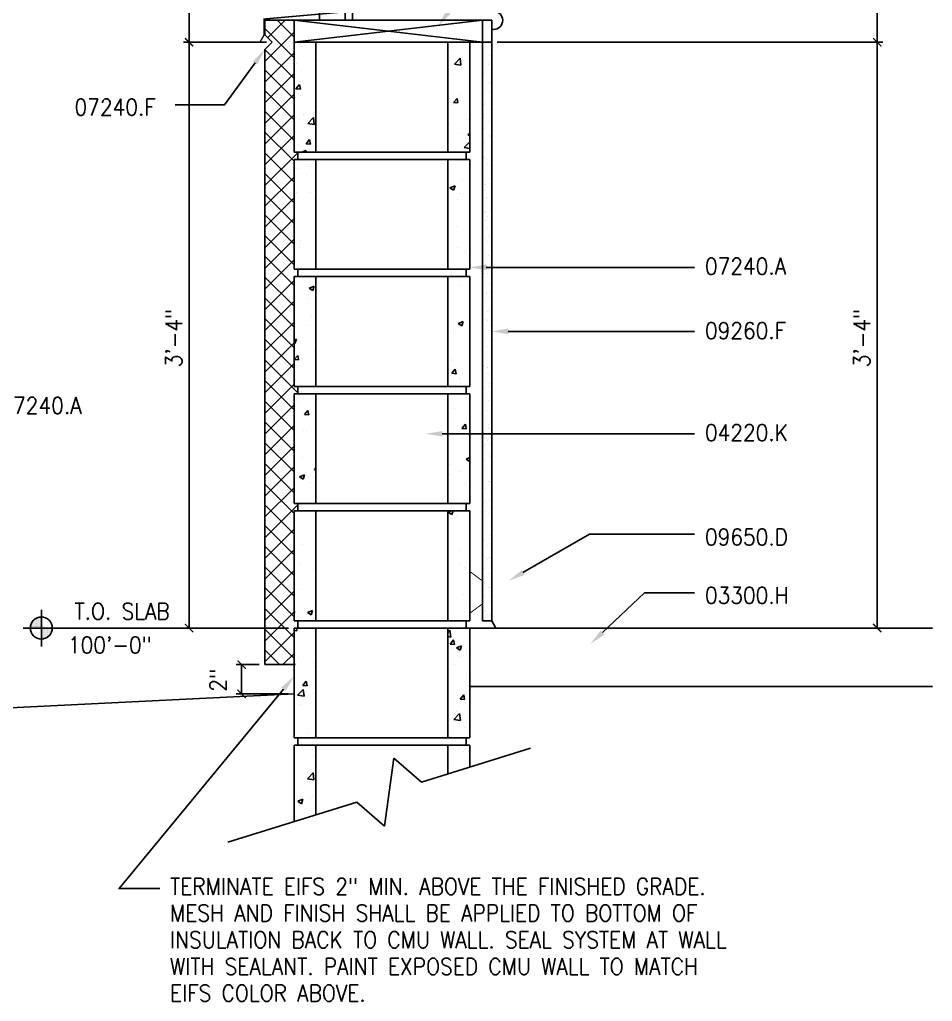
# Model space of a CAD drawing. Extents: x 10 to 698, y 9 to 300.
# Drawn here: x 293.3 to 355.6, y 43.6 to 110.6 of the extents above; entities that cross this region are included whole.
import ezdxf

# ---------------------------------------------------------------- set-up
doc = ezdxf.new("R2010")
doc.units = 0
doc.header["$LTSCALE"] = 0.5
doc.header["$MEASUREMENT"] = 0
doc.layers.get('0').update_dxf_attribs({"linetype": 'CONTINUOUS'})
doc.layers.get('DEFPOINTS').update_dxf_attribs({"linetype": 'CONTINUOUS'})
for name, color, linetype in [('A-ANNO-DIMS', 7, 'CONTINUOUS'), ('A-ANNO-NOTE', 7, 'CONTINUOUS'), ('A-ANNO-SYMB', 7, 'CONTINUOUS'), ('A-ELEV-IDEN', 7, 'CONTINUOUS'), ('A-SECT-MCUT', 2, 'CONTINUOUS'), ('A-SECT-PATT', 8, 'CONTINUOUS')]:
    doc.layers.add(name, color=color, linetype=linetype)
doc.styles.add('NOTE', font='romans.shx', dxfattribs={"width": 0.9})
doc.dimstyles.new('A1-12', dxfattribs={"dimscale": 12, "dimtxt": 0.09375, "dimasz": 0.046875, "dimexe": 0.03125, "dimexo": 0.03125, "dimgap": 0.03125, "dimtad": 1, "dimdec": 8, "dimzin": 3, "dimdsep": 46, "dimlunit": 4, "dimtxsty": 'Standard', "dimblk1": 'ARCHTICK', "dimblk2": 'ARCHTICK', "dimsah": 1, "dimcen": 0.09375, "dimclrd": 256, "dimclre": 256, "dimclrt": 256, "dimadec": 0, "dimazin": 0, "dimtfac": 1, "dimtdec": 8, "dimtmove": 2, "dimatfit": 3, "dimldrblk": 'ARCHTICK', "dimfxl": 0, "dimtolj": 1, "dimtzin": 3, "dimarcsym": 0})

# ---------------------------------------------------------------- blocks, each defined once
blk = doc.blocks.new('*X252')
at = {"color": 0}
for p, q in [((-0.236, 0.696), (-0.236, 0.696)), ((-0.173, 0.696), (-0.173, 0.696)), ((-0.111, 0.696), (-0.111, 0.696)), ((-0.048, 0.696), (-0.048, 0.696)), ((-0.736, 0.071), (-0.736, 0.071)), ((-0.704, 0.134), (-0.704, 0.134)), ((-0.704, 0.009), (-0.704, 0.009)), ((-0.673, 0.321), (-0.673, 0.321)), ((-0.673, 0.196), (-0.673, 0.196)), ((-0.673, 0.071), (-0.673, 0.071)), ((-0.642, 0.384), (-0.642, 0.384)), ((-0.642, 0.259), (-0.642, 0.259)), ((-0.642, 0.134), (-0.642, 0.134)), ((-0.642, 0.009), (-0.642, 0.009)), ((-0.611, 0.321), (-0.611, 0.321)), ((-0.611, 0.196), (-0.611, 0.196)), ((-0.611, 0.071), (-0.611, 0.071)), ((-0.579, 0.384), (-0.579, 0.384)), ((-0.579, 0.259), (-0.579, 0.259)), ((-0.579, 0.134), (-0.579, 0.134)), ((-0.579, 0.009), (-0.579, 0.009)), ((-0.548, 0.446), (-0.548, 0.446)), ((-0.548, 0.321), (-0.548, 0.321)), ((-0.548, 0.196), (-0.548, 0.196)), ((-0.548, 0.071), (-0.548, 0.071)), ((-0.517, 0.509), (-0.517, 0.509)), ((-0.517, 0.384), (-0.517, 0.384)), ((-0.517, 0.259), (-0.517, 0.259)), ((-0.517, 0.134), (-0.517, 0.134)), ((-0.517, 0.009), (-0.517, 0.009)), ((-0.486, 0.571), (-0.486, 0.571)), ((-0.486, 0.446), (-0.486, 0.446)), ((-0.486, 0.321), (-0.486, 0.321)), ((-0.486, 0.196), (-0.486, 0.196)), ((-0.486, 0.071), (-0.486, 0.071)), ((-0.454, 0.509), (-0.454, 0.509)), ((-0.454, 0.384), (-0.454, 0.384)), ((-0.454, 0.259), (-0.454, 0.259)), ((-0.454, 0.134), (-0.454, 0.134)), ((-0.454, 0.009), (-0.454, 0.009)), ((-0.423, 0.571), (-0.423, 0.571)), ((-0.423, 0.446), (-0.423, 0.446)), ((-0.423, 0.321), (-0.423, 0.321)), ((-0.423, 0.196), (-0.423, 0.196)), ((-0.423, 0.071), (-0.423, 0.071)), ((-0.392, 0.634), (-0.392, 0.634)), ((-0.392, 0.509), (-0.392, 0.509)), ((-0.392, 0.384), (-0.392, 0.384)), ((-0.392, 0.259), (-0.392, 0.259)), ((-0.392, 0.134), (-0.392, 0.134)), ((-0.392, 0.009), (-0.392, 0.009)), ((-0.361, 0.571), (-0.361, 0.571)), ((-0.361, 0.446), (-0.361, 0.446)), ((-0.361, 0.321), (-0.361, 0.321)), ((-0.361, 0.196), (-0.361, 0.196)), ((-0.361, 0.071), (-0.361, 0.071)), ((-0.329, 0.634), (-0.329, 0.634)), ((-0.329, 0.509), (-0.329, 0.509)), ((-0.329, 0.384), (-0.329, 0.384)), ((-0.329, 0.259), (-0.329, 0.259)), ((-0.329, 0.134), (-0.329, 0.134)), ((-0.329, 0.009), (-0.329, 0.009)), ((-0.298, 0.571), (-0.298, 0.571)), ((-0.298, 0.446), (-0.298, 0.446)), ((-0.298, 0.321), (-0.298, 0.321)), ((-0.298, 0.196), (-0.298, 0.196)), ((-0.298, 0.071), (-0.298, 0.071)), ((-0.267, 0.634), (-0.267, 0.634)), ((-0.267, 0.509), (-0.267, 0.509)), ((-0.267, 0.384), (-0.267, 0.384)), ((-0.267, 0.259), (-0.267, 0.259)), ((-0.267, 0.134), (-0.267, 0.134)), ((-0.267, 0.009), (-0.267, 0.009)), ((-0.236, 0.571), (-0.236, 0.571)), ((-0.236, 0.446), (-0.236, 0.446)), ((-0.236, 0.321), (-0.236, 0.321)), ((-0.236, 0.196), (-0.236, 0.196)), ((-0.236, 0.071), (-0.236, 0.071)), ((-0.204, 0.634), (-0.204, 0.634)), ((-0.204, 0.509), (-0.204, 0.509)), ((-0.204, 0.384), (-0.204, 0.384)), ((-0.204, 0.259), (-0.204, 0.259)), ((-0.204, 0.134), (-0.204, 0.134)), ((-0.204, 0.009), (-0.204, 0.009)), ((-0.173, 0.571), (-0.173, 0.571)), ((-0.173, 0.446), (-0.173, 0.446)), ((-0.173, 0.321), (-0.173, 0.321)), ((-0.173, 0.196), (-0.173, 0.196)), ((-0.173, 0.071), (-0.173, 0.071)), ((-0.142, 0.634), (-0.142, 0.634)), ((-0.142, 0.509), (-0.142, 0.509)), ((-0.142, 0.384), (-0.142, 0.384)), ((-0.142, 0.259), (-0.142, 0.259)), ((-0.142, 0.134), (-0.142, 0.134)), ((-0.142, 0.009), (-0.142, 0.009)), ((-0.111, 0.571), (-0.111, 0.571)), ((-0.111, 0.446), (-0.111, 0.446)), ((-0.111, 0.321), (-0.111, 0.321)), ((-0.111, 0.196), (-0.111, 0.196)), ((-0.111, 0.071), (-0.111, 0.071)), ((-0.079, 0.634), (-0.079, 0.634)), ((-0.079, 0.509), (-0.079, 0.509)), ((-0.079, 0.384), (-0.079, 0.384)), ((-0.079, 0.259), (-0.079, 0.259)), ((-0.079, 0.134), (-0.079, 0.134)), ((-0.079, 0.009), (-0.079, 0.009)), ((-0.048, 0.571), (-0.048, 0.571)), ((-0.048, 0.446), (-0.048, 0.446)), ((-0.048, 0.321), (-0.048, 0.321)), ((-0.048, 0.196), (-0.048, 0.196)), ((-0.048, 0.071), (-0.048, 0.071)), ((-0.017, 0.634), (-0.017, 0.634)), ((-0.017, 0.509), (-0.017, 0.509)), ((-0.017, 0.384), (-0.017, 0.384)), ((-0.017, 0.259), (-0.017, 0.259)), ((-0.017, 0.134), (-0.017, 0.134)), ((-0.017, 0.009), (-0.017, 0.009)), ((0.014, -0.054), (0.014, -0.054)), ((0.014, -0.179), (0.014, -0.179)), ((0.014, -0.304), (0.014, -0.304)), ((0.014, -0.429), (0.014, -0.429)), ((0.014, -0.554), (0.014, -0.554)), ((0.046, -0.116), (0.046, -0.116)), ((0.046, -0.241), (0.046, -0.241)), ((0.046, -0.366), (0.046, -0.366)), ((0.046, -0.491), (0.046, -0.491)), ((0.046, -0.616), (0.046, -0.616)), ((0.077, -0.054), (0.077, -0.054)), ((0.077, -0.179), (0.077, -0.179)), ((0.077, -0.304), (0.077, -0.304)), ((0.077, -0.429), (0.077, -0.429)), ((0.077, -0.554), (0.077, -0.554)), ((0.108, -0.116), (0.108, -0.116)), ((0.108, -0.241), (0.108, -0.241)), ((0.108, -0.366), (0.108, -0.366)), ((0.108, -0.491), (0.108, -0.491)), ((0.108, -0.616), (0.108, -0.616)), ((0.139, -0.054), (0.139, -0.054)), ((0.139, -0.179), (0.139, -0.179)), ((0.139, -0.304), (0.139, -0.304)), ((0.139, -0.429), (0.139, -0.429)), ((0.139, -0.554), (0.139, -0.554)), ((0.171, -0.116), (0.171, -0.116)), ((0.171, -0.241), (0.171, -0.241)), ((0.171, -0.366), (0.171, -0.366)), ((0.171, -0.491), (0.171, -0.491)), ((0.171, -0.616), (0.171, -0.616)), ((0.202, -0.054), (0.202, -0.054)), ((0.202, -0.179), (0.202, -0.179)), ((0.202, -0.304), (0.202, -0.304)), ((0.202, -0.429), (0.202, -0.429)), ((0.202, -0.554), (0.202, -0.554)), ((0.233, -0.116), (0.233, -0.116)), ((0.233, -0.241), (0.233, -0.241)), ((0.233, -0.366), (0.233, -0.366)), ((0.233, -0.491), (0.233, -0.491)), ((0.233, -0.616), (0.233, -0.616)), ((0.264, -0.054), (0.264, -0.054)), ((0.264, -0.179), (0.264, -0.179)), ((0.264, -0.304), (0.264, -0.304)), ((0.264, -0.429), (0.264, -0.429)), ((0.264, -0.554), (0.264, -0.554)), ((0.296, -0.116), (0.296, -0.116)), ((0.296, -0.241), (0.296, -0.241)), ((0.296, -0.366), (0.296, -0.366)), ((0.296, -0.491), (0.296, -0.491)), ((0.296, -0.616), (0.296, -0.616)), ((0.327, -0.054), (0.327, -0.054)), ((0.327, -0.179), (0.327, -0.179)), ((0.327, -0.304), (0.327, -0.304)), ((0.327, -0.429), (0.327, -0.429)), ((0.327, -0.554), (0.327, -0.554)), ((0.358, -0.116), (0.358, -0.116)), ((0.358, -0.241), (0.358, -0.241)), ((0.358, -0.366), (0.358, -0.366)), ((0.358, -0.491), (0.358, -0.491)), ((0.358, -0.616), (0.358, -0.616)), ((0.389, -0.054), (0.389, -0.054)), ((0.389, -0.179), (0.389, -0.179)), ((0.389, -0.304), (0.389, -0.304)), ((0.389, -0.429), (0.389, -0.429)), ((0.389, -0.554), (0.389, -0.554)), ((0.421, -0.116), (0.421, -0.116)), ((0.421, -0.241), (0.421, -0.241)), ((0.421, -0.366), (0.421, -0.366)), ((0.421, -0.491), (0.421, -0.491)), ((0.421, -0.616), (0.421, -0.616)), ((0.452, -0.054), (0.452, -0.054)), ((0.452, -0.179), (0.452, -0.179)), ((0.452, -0.304), (0.452, -0.304)), ((0.452, -0.429), (0.452, -0.429)), ((0.452, -0.554), (0.452, -0.554)), ((0.483, -0.116), (0.483, -0.116)), ((0.483, -0.241), (0.483, -0.241)), ((0.483, -0.366), (0.483, -0.366)), ((0.483, -0.491), (0.483, -0.491)), ((0.514, -0.054), (0.514, -0.054)), ((0.514, -0.179), (0.514, -0.179)), ((0.514, -0.304), (0.514, -0.304)), ((0.514, -0.429), (0.514, -0.429)), ((0.546, -0.116), (0.546, -0.116)), ((0.546, -0.241), (0.546, -0.241)), ((0.546, -0.366), (0.546, -0.366)), ((0.546, -0.491), (0.546, -0.491)), ((0.577, -0.054), (0.577, -0.054)), ((0.577, -0.179), (0.577, -0.179)), ((0.577, -0.304), (0.577, -0.304)), ((0.577, -0.429), (0.577, -0.429)), ((0.608, -0.116), (0.608, -0.116)), ((0.608, -0.241), (0.608, -0.241)), ((0.608, -0.366), (0.608, -0.366)), ((0.639, -0.054), (0.639, -0.054)), ((0.639, -0.179), (0.639, -0.179)), ((0.639, -0.304), (0.639, -0.304)), ((0.671, -0.116), (0.671, -0.116)), ((0.671, -0.241), (0.671, -0.241)), ((0.702, -0.054), (0.702, -0.054)), ((0.702, -0.179), (0.702, -0.179)), ((0.733, -0.116), (0.733, -0.116)), ((0.014, -0.679), (0.014, -0.679)), ((0.046, -0.741), (0.046, -0.741)), ((0.077, -0.679), (0.077, -0.679)), ((0.108, -0.741), (0.108, -0.741)), ((0.139, -0.679), (0.139, -0.679)), ((0.202, -0.679), (0.202, -0.679)), ((0.264, -0.679), (0.264, -0.679))]:
    blk.add_line(p, q, dxfattribs=at)
blk = doc.blocks.new('IDEN-1')
for p, q in [((0, 1.25), (0, -1.25)), ((-1.25, 0), (1.25, 0))]:
    blk.add_line(p, q)
blk.add_circle((0, 0), 0.75)
at = {"linetype": 'Continuous'}
blk.add_blockref('*X252', (0, 0), dxfattribs=at)
blk = doc.blocks.new('_ARCHTICK')
at = {"color": 0, "linetype": 'ByBlock'}
blk.add_lwpolyline([(-0.5, -0.5, 0.15, 0.15, 0), (0.5, 0.5, 0.15, 0.15, 0)], format="xyseb", dxfattribs=at)
blk = doc.blocks.new('*D40')
at = {"linetype": 'ByBlock'}
for p, q in [((310.13, 109.075), (304.466, 109.075)), ((304.841, 69.075), (304.841, 109.075)), ((311.63, 69.075), (304.466, 69.075))]:
    blk.add_line(p, q, dxfattribs=at)
at = {"layer": 'DEFPOINTS', "color": 0, "linetype": 'ByBlock'}
for p in [(304.841, 109.075), (310.505, 109.075), (312.005, 69.075)]:
    blk.add_point(p, dxfattribs=at)
at = {"linetype": 'ByBlock', "xscale": 0.5625, "yscale": 0.5625, "zscale": 0.5625}
for p, rotation in [((304.841, 109.075), 90), ((304.841, 69.075), 270)]:
    blk.add_blockref('_ARCHTICK', p, dxfattribs=dict(at, rotation=rotation))
at = {"linetype": 'ByBlock', "style": 'NOTE', "width": 0.9}
blk.add_text('3\'-4"', height=1.125, rotation=90, dxfattribs=at).set_placement((304.359, 86.881))
blk = doc.blocks.new('*D41')
at = {"linetype": 'ByBlock'}
for p, q in [((309.63, 117.075), (304.466, 117.075)), ((304.841, 109.075), (304.841, 117.075))]:
    blk.add_line(p, q, dxfattribs=at)
at = {"layer": 'DEFPOINTS', "color": 0, "linetype": 'ByBlock'}
for p in [(304.841, 117.075), (310.005, 117.075), (310.505, 109.075)]:
    blk.add_point(p, dxfattribs=at)
at = {"linetype": 'ByBlock', "xscale": 0.5625, "yscale": 0.5625, "zscale": 0.5625}
for p, rotation in [((304.841, 117.075), 90), ((304.841, 109.075), 270)]:
    blk.add_blockref('_ARCHTICK', p, dxfattribs=dict(at, rotation=rotation))
at = {"linetype": 'ByBlock', "style": 'NOTE', "width": 0.9}
blk.add_text('8"', height=1.125, rotation=90, dxfattribs=at).set_placement((304.359, 112.231))
blk = doc.blocks.new('*D51')
at = {"linetype": 'ByBlock'}
for p, q in [((309.63, 66.575), (308.05, 66.575)), ((308.425, 66.575), (308.425, 64.575)), ((311.636, 64.575), (308.05, 64.575))]:
    blk.add_line(p, q, dxfattribs=at)
at = {"layer": 'DEFPOINTS', "color": 0, "linetype": 'ByBlock'}
for p in [(310.005, 66.575), (308.425, 64.575), (312.011, 64.575)]:
    blk.add_point(p, dxfattribs=at)
at = {"linetype": 'ByBlock', "xscale": 0.5625, "yscale": 0.5625, "zscale": 0.5625}
for p, rotation in [((308.425, 66.575), 90), ((308.425, 64.575), 270)]:
    blk.add_blockref('_ARCHTICK', p, dxfattribs=dict(at, rotation=rotation))
at = {"linetype": 'ByBlock', "style": 'NOTE', "width": 0.9}
blk.add_text('2"', height=1.125, rotation=90, dxfattribs=at).set_placement((307.38, 64.731))
blk = doc.blocks.new('*D53')
at = {"linetype": 'ByBlock'}
for p, q in [((325.88, 109.075), (352.205, 109.075)), ((351.83, 69.075), (351.83, 109.075)), ((350.188, 69.075), (352.205, 69.075))]:
    blk.add_line(p, q, dxfattribs=at)
at = {"layer": 'DEFPOINTS', "color": 0, "linetype": 'ByBlock'}
for p in [(325.505, 109.075), (351.83, 109.075), (349.813, 69.075)]:
    blk.add_point(p, dxfattribs=at)
at = {"linetype": 'ByBlock', "xscale": 0.5625, "yscale": 0.5625, "zscale": 0.5625}
for p, rotation in [((351.83, 109.075), 90), ((351.83, 69.075), 270)]:
    blk.add_blockref('_ARCHTICK', p, dxfattribs=dict(at, rotation=rotation))
at = {"linetype": 'ByBlock', "style": 'NOTE', "width": 0.9}
blk.add_text('3\'-4"', height=1.125, rotation=90, dxfattribs=at).set_placement((351.347, 86.881))
blk = doc.blocks.new('*D54')
at = {"linetype": 'ByBlock'}
for p, q in [((325.88, 157.45), (352.205, 157.45)), ((351.83, 109.075), (351.83, 157.45))]:
    blk.add_line(p, q, dxfattribs=at)
at = {"layer": 'DEFPOINTS', "color": 0, "linetype": 'ByBlock'}
for p in [(325.505, 157.45), (351.83, 157.45), (348.624, 109.075)]:
    blk.add_point(p, dxfattribs=at)
at = {"linetype": 'ByBlock', "xscale": 0.5625, "yscale": 0.5625, "zscale": 0.5625}
for p, rotation in [((351.83, 157.45), 90), ((351.83, 109.075), 270)]:
    blk.add_blockref('_ARCHTICK', p, dxfattribs=dict(at, rotation=rotation))
at = {"linetype": 'ByBlock', "style": 'NOTE', "width": 0.9}
blk.add_text('4\'-0 3/8" M.O.', height=1.125, rotation=90, dxfattribs=at).set_placement((350.972, 127.019))
blk = doc.blocks.new('*X300')
at = {"color": 0}
for p, q in [((312.005, 108.017), (310.005, 110.017)), ((310.199, 109.381), (311.393, 110.575)), ((312.005, 109.431), (310.861, 110.575)), ((310.005, 107.772), (312.005, 109.772)), ((310.005, 106.358), (312.005, 108.358)), ((312.005, 106.603), (310.018, 108.589)), ((312.005, 105.188), (310.005, 107.188)), ((310.005, 104.944), (312.005, 106.944)), ((312.005, 103.774), (310.005, 105.774)), ((310.005, 103.529), (312.005, 105.529)), ((312.005, 102.36), (310.005, 104.36)), ((310.005, 102.115), (312.005, 104.115)), ((312.005, 100.946), (310.005, 102.946)), ((310.005, 100.701), (312.005, 102.701)), ((310.005, 99.287), (312.255, 101.537)), ((312.005, 99.532), (310.005, 101.532)), ((312.005, 98.117), (310.005, 100.117)), ((310.005, 97.873), (312.005, 99.873)), ((312.005, 96.703), (310.005, 98.703)), ((310.005, 96.458), (312.005, 98.458)), ((312.005, 95.289), (310.005, 97.289)), ((310.005, 95.044), (312.005, 97.044)), ((312.005, 93.875), (310.005, 95.875)), ((310.005, 93.63), (312.005, 95.63)), ((312.005, 92.461), (310.005, 94.461)), ((310.005, 92.216), (312.005, 94.216)), ((312.005, 91.046), (310.005, 93.046)), ((310.005, 90.801), (312.005, 92.801)), ((312.005, 89.632), (310.005, 91.632)), ((310.005, 89.387), (312.005, 91.387)), ((312.005, 88.218), (310.005, 90.218)), ((310.005, 87.973), (312.005, 89.973)), ((312.005, 86.804), (310.005, 88.804)), ((310.005, 86.559), (312.005, 88.559)), ((312.255, 85.139), (310.005, 87.389)), ((310.005, 85.145), (312.005, 87.145)), ((312.005, 83.975), (310.005, 85.975)), ((310.005, 83.73), (312.005, 85.73)), ((312.005, 82.561), (310.005, 84.561)), ((310.005, 82.316), (312.005, 84.316)), ((312.005, 81.147), (310.005, 83.147)), ((310.005, 80.902), (312.005, 82.902)), ((312.005, 79.733), (310.005, 81.733)), ((310.005, 79.488), (312.005, 81.488)), ((312.005, 78.318), (310.005, 80.318)), ((310.005, 78.074), (312.005, 80.074)), ((312.005, 76.904), (310.005, 78.904)), ((310.005, 76.659), (312.005, 78.659)), ((310.005, 75.245), (312.255, 77.495)), ((312.005, 75.49), (310.005, 77.49)), ((312.005, 74.076), (310.005, 76.076)), ((310.005, 73.831), (312.005, 75.831)), ((312.005, 72.662), (310.005, 74.662)), ((310.005, 72.417), (312.005, 74.417)), ((312.005, 71.247), (310.005, 73.247)), ((310.005, 71.002), (312.005, 73.002)), ((312.005, 69.833), (310.005, 71.833)), ((310.005, 69.588), (312.005, 71.588)), ((312.005, 68.419), (310.005, 70.419)), ((310.005, 68.174), (312.005, 70.174)), ((312.005, 67.005), (310.005, 69.005)), ((310.005, 66.76), (312.005, 68.76)), ((311.02, 66.575), (310.005, 67.59)), ((311.234, 66.575), (312.005, 67.346))]:
    blk.add_line(p, q, dxfattribs=at)
blk = doc.blocks.new('*X299')
at = {"color": 0}
for p, q in [((312.544, 108.78), (312.544, 108.78)), ((312.044, 108.498), (312.044, 108.498)), ((322.72, 108.046), (322.72, 108.046)), ((322.769, 108.537), (322.769, 108.537)), ((322.956, 107.583), (323.346, 107.989)), ((323.401, 107.514), (323.346, 107.989)), ((312.147, 107.654), (312.147, 107.654)), ((313.399, 107.819), (313.399, 107.819)), ((322.956, 107.583), (323.401, 107.514)), ((323.438, 107.341), (323.438, 107.341)), ((312.483, 107.115), (312.483, 107.115)), ((322.709, 106.873), (322.709, 106.873)), ((312.137, 105.901), (312.378, 106.188)), ((312.436, 105.875), (312.378, 106.188)), ((312.083, 105.847), (312.083, 105.847)), ((312.124, 105.271), (312.124, 105.271)), ((312.137, 105.901), (312.436, 105.875)), ((312.422, 105.451), (312.422, 105.451)), ((323.374, 105.534), (323.374, 105.534)), ((313.423, 104.708), (313.423, 104.708)), ((322.648, 105.208), (322.648, 105.208)), ((322.801, 104.82), (322.801, 104.82)), ((322.896, 104.96), (323.137, 105.247)), ((322.896, 104.96), (323.195, 104.934)), ((323.195, 104.933), (323.137, 105.247)), ((323.369, 105.112), (323.369, 105.112)), ((312.661, 104.124), (312.661, 104.124)), ((312.947, 103.54), (313.336, 103.946)), ((313.391, 103.471), (313.336, 103.946)), ((312.361, 103.787), (312.361, 103.787)), ((312.745, 103.288), (312.745, 103.288)), ((312.947, 103.54), (313.391, 103.471)), ((322.587, 103.544), (322.587, 103.544)), ((323.952, 103.811), (323.952, 103.811)), ((323.421, 102.837), (323.421, 102.837)), ((323.872, 102.77), (324.005, 102.821)), ((323.872, 102.77), (324.005, 102.68)), ((312.3, 102.122), (312.3, 102.122)), ((312.831, 102.14), (313.072, 102.427)), ((312.831, 102.14), (313.13, 102.114)), ((313.13, 102.114), (313.072, 102.427)), ((323.619, 101.885), (324.005, 102.287)), ((312.531, 101.575), (312.835, 101.692)), ((312.796, 101.575), (312.835, 101.691)), ((322.526, 101.88), (322.526, 101.88)), ((322.637, 101.839), (322.637, 101.839)), ((323.619, 101.885), (324.005, 101.825)), ((313.189, 100.595), (313.189, 100.595)), ((312.24, 100.458), (312.24, 100.458)), ((312.825, 100.062), (312.825, 100.062)), ((322.655, 99.144), (323.005, 99.278)), ((322.904, 98.976), (323.005, 99.278)), ((323.502, 99.611), (323.502, 99.611)), ((312.179, 98.793), (312.179, 98.793)), ((313.125, 98.788), (313.125, 98.788)), ((322.655, 99.144), (322.904, 98.976)), ((323.355, 98.781), (323.355, 98.781)), ((313.409, 98.377), (313.409, 98.377)), ((313.445, 98.079), (313.445, 98.079)), ((323.164, 98.311), (323.164, 98.311)), ((312.118, 97.129), (312.118, 97.129)), ((323.1, 96.504), (323.1, 96.504)), ((312.057, 95.464), (312.057, 95.464)), ((312.472, 95.524), (312.472, 95.524)), ((312.388, 95.093), (312.388, 95.093)), ((323.148, 95.073), (323.148, 95.073)), ((323.679, 94.781), (323.679, 94.781)), ((313.036, 92.293), (313.387, 92.427)), ((313.036, 92.293), (313.285, 92.125)), ((313.285, 92.125), (313.387, 92.427)), ((313.394, 92.045), (313.394, 92.045)), ((323.34, 92.449), (323.34, 92.449)), ((312.915, 91.565), (312.915, 91.565)), ((313.172, 90.315), (313.172, 90.315)), ((323.207, 89.879), (323.557, 90.014)), ((323.207, 89.879), (323.455, 89.711)), ((323.455, 89.711), (323.557, 90.013)), ((323.849, 89.864), (323.849, 89.864)), ((312.851, 89.758), (312.851, 89.758)), ((322.89, 89.28), (322.89, 89.28)), ((312.005, 88.738), (312.17, 88.801)), ((312.005, 88.542), (312.069, 88.499)), ((312.069, 88.499), (312.17, 88.801)), ((313.43, 88.035), (313.43, 88.035)), ((312.02, 87.41), (312.261, 87.697)), ((312.02, 87.41), (312.318, 87.384)), ((312.177, 87.773), (312.177, 87.773)), ((312.318, 87.384), (312.261, 87.697)), ((322.827, 87.473), (322.827, 87.473)), ((322.854, 87.322), (322.854, 87.322)), ((322.778, 86.469), (323.019, 86.756)), ((323.077, 86.442), (323.02, 86.756)), ((312.114, 86.063), (312.114, 86.063)), ((322.778, 86.469), (323.077, 86.443)), ((323.325, 86.118), (323.325, 86.118)), ((313.379, 85.714), (313.379, 85.714)), ((323.405, 85.75), (323.405, 85.75)), ((312.258, 84.547), (312.258, 84.547)), ((312.713, 83.649), (312.954, 83.936)), ((313.012, 83.623), (312.954, 83.936)), ((322.934, 84.095), (322.934, 84.095)), ((312.713, 83.649), (313.012, 83.623)), ((312.641, 82.534), (312.641, 82.534)), ((312.878, 82.564), (312.878, 82.564)), ((323.472, 82.708), (323.713, 82.995)), ((323.472, 82.708), (323.771, 82.682)), ((323.771, 82.681), (323.713, 82.995)), ((323.555, 82.113), (323.555, 82.113)), ((323.932, 82.222), (323.932, 82.222)), ((312.578, 80.727), (312.578, 80.727)), ((323.758, 80.615), (324.005, 80.709)), ((323.758, 80.615), (324.005, 80.448)), ((313.407, 79.888), (313.505, 80.004)), ((313.407, 79.888), (313.505, 79.88)), ((322.617, 80.25), (322.617, 80.25)), ((323.31, 79.786), (323.31, 79.786)), ((323.869, 80.415), (323.869, 80.415)), ((312.371, 79.402), (312.721, 79.537)), ((312.371, 79.402), (312.62, 79.235)), ((312.62, 79.234), (312.721, 79.537)), ((312.959, 79.337), (312.959, 79.337)), ((313.365, 79.383), (313.365, 79.383)), ((322.581, 79.558), (322.581, 79.558)), ((313.156, 79.004), (313.156, 79.004)), ((322.553, 78.443), (322.553, 78.443)), ((323.635, 78.886), (323.635, 78.886)), ((322.541, 76.989), (322.765, 77.075)), ((322.541, 76.989), (322.79, 76.821)), ((322.79, 76.821), (322.875, 77.075)), ((323.131, 76.72), (323.131, 76.72)), ((312.605, 74.8), (312.605, 74.8)), ((323.282, 74.348), (323.282, 74.348)), ((312.368, 73.504), (312.368, 73.504)), ((323.296, 73.455), (323.296, 73.455)), ((323.659, 73.192), (323.659, 73.192)), ((313.35, 73.051), (313.35, 73.051)), ((323.999, 72.271), (323.999, 72.271)), ((312.304, 71.697), (312.304, 71.697)), ((323.595, 71.384), (323.595, 71.384)), ((323.938, 70.607), (323.938, 70.607)), ((312.032, 70.109), (312.005, 70.349)), ((312.005, 70.114), (312.032, 70.11)), ((312.882, 69.974), (312.882, 69.974)), ((312.923, 70.138), (313.273, 70.272)), ((312.923, 70.138), (313.171, 69.97)), ((313.171, 69.97), (313.273, 70.272)), ((312.005, 69.041), (312.033, 69.075)), ((312.201, 68.893), (312.167, 69.075)), ((313.306, 69.59), (313.306, 69.59)), ((312.005, 68.91), (312.201, 68.893)), ((322.505, 68.778), (322.65, 68.929)), ((322.505, 68.486), (322.705, 68.454)), ((322.705, 68.454), (322.65, 68.929)), ((323.877, 68.942), (323.877, 68.942)), ((322.661, 67.978), (322.902, 68.265)), ((322.661, 67.978), (322.96, 67.952)), ((322.96, 67.951), (322.902, 68.265)), ((323.093, 67.724), (323.443, 67.859)), ((323.093, 67.724), (323.342, 67.557)), ((323.342, 67.556), (323.443, 67.858)), ((312.311, 67.049), (312.311, 67.049)), ((322.858, 67.689), (322.858, 67.689)), ((323.281, 67.123), (323.281, 67.123)), ((323.817, 67.278), (323.817, 67.278)), ((312.005, 66.492), (312.056, 66.646)), ((312.005, 66.627), (312.056, 66.646)), ((313.335, 66.72), (313.335, 66.72)), ((313.409, 66.446), (313.409, 66.446)), ((322.987, 66.598), (322.987, 66.598)), ((312.596, 65.158), (312.837, 65.445)), ((312.596, 65.158), (312.895, 65.132)), ((312.895, 65.132), (312.837, 65.445)), ((323.756, 65.613), (323.756, 65.613)), ((312.094, 64.474), (312.094, 64.474)), ((312.251, 64.48), (312.64, 64.886)), ((312.251, 64.48), (312.695, 64.411)), ((312.695, 64.411), (312.64, 64.886)), ((313.346, 64.638), (313.346, 64.638)), ((323.355, 64.217), (323.596, 64.504)), ((323.654, 64.19), (323.596, 64.504)), ((312.392, 63.822), (312.392, 63.822)), ((313.499, 64.214), (313.499, 64.214)), ((323.355, 64.217), (323.654, 64.191)), ((323.385, 64.161), (323.385, 64.161)), ((323.695, 63.949), (323.695, 63.949)), ((322.923, 62.825), (323.312, 63.231)), ((323.068, 63.371), (323.068, 63.371)), ((323.368, 62.756), (323.313, 63.231)), ((312.03, 62.666), (312.03, 62.666)), ((313.438, 62.55), (313.438, 62.55)), ((322.923, 62.825), (323.368, 62.756)), ((323.321, 62.354), (323.321, 62.354)), ((313.012, 61.839), (313.012, 61.839)), ((323.634, 62.284), (323.634, 62.284)), ((313.439, 61.575), (313.505, 61.653)), ((312.609, 60.944), (312.609, 60.944)), ((313.32, 60.388), (313.32, 60.388)), ((313.377, 60.885), (313.377, 60.885)), ((313.474, 60.873), (313.505, 60.885)), ((313.474, 60.873), (313.505, 60.853)), ((323.266, 60.792), (323.266, 60.792)), ((323.573, 60.62), (323.573, 60.62)), ((323.9, 60.631), (323.9, 60.631)), ((312.038, 59.284), (312.038, 59.284)), ((312.914, 58.782), (313.303, 59.188)), ((313.358, 58.713), (313.303, 59.188)), ((313.316, 59.221), (313.316, 59.221)), ((312.914, 58.782), (313.358, 58.713)), ((313.092, 58.613), (313.092, 58.613)), ((312.257, 57.247), (312.608, 57.382)), ((312.257, 57.247), (312.506, 57.08)), ((312.506, 57.079), (312.608, 57.382)), ((313.136, 57.415), (313.136, 57.415)), ((313.256, 57.556), (313.256, 57.556))]:
    blk.add_line(p, q, dxfattribs=at)
blk = doc.blocks.new('*X298')
at = {"color": 0}
for p, q in [((324.906, 108.964), (324.906, 108.964)), ((325.074, 108.82), (325.074, 108.82)), ((325.48, 108.874), (325.48, 108.874)), ((324.89, 108.545), (324.89, 108.545)), ((325.325, 108.146), (325.325, 108.146)), ((325.461, 108.511), (325.461, 108.511)), ((325.274, 107.552), (325.274, 107.552)), ((325.31, 107.712), (325.31, 107.712)), ((325.493, 107.548), (325.493, 107.548)), ((324.955, 106.944), (324.955, 106.944)), ((325.056, 106.229), (325.056, 106.229)), ((325.345, 106.312), (325.345, 106.312)), ((325.437, 106.228), (325.437, 106.228)), ((325.148, 105.826), (325.148, 105.826)), ((325.359, 105.692), (325.359, 105.692)), ((324.911, 105.126), (324.911, 105.126)), ((324.959, 104.85), (324.959, 104.85)), ((325.111, 104.941), (325.111, 104.941)), ((324.942, 104.163), (324.942, 104.163)), ((324.965, 103.953), (324.965, 103.953)), ((325.394, 104.452), (325.394, 104.452)), ((325.312, 103.673), (325.312, 103.673)), ((324.915, 103.074), (324.915, 103.074)), ((324.974, 103.199), (324.974, 103.199)), ((325.368, 102.701), (325.368, 102.701)), ((325.413, 102.618), (325.413, 102.618)), ((325.005, 102.236), (325.005, 102.236)), ((325.013, 101.933), (325.013, 101.933)), ((325.093, 102.35), (325.093, 102.35)), ((324.935, 101.24), (324.935, 101.24)), ((325.037, 101.273), (325.037, 101.273)), ((324.888, 101.028), (324.888, 101.028)), ((325.027, 101.155), (325.027, 101.155)), ((325.148, 101.062), (325.148, 101.062)), ((325.206, 100.815), (325.206, 100.815)), ((325.417, 100.681), (325.417, 100.681)), ((325.462, 100.757), (325.462, 100.757)), ((325.068, 100.309), (325.068, 100.309)), ((324.984, 99.379), (324.984, 99.379)), ((325.1, 99.346), (325.1, 99.346)), ((325.349, 99.794), (325.349, 99.794)), ((325.023, 98.942), (325.023, 98.942)), ((325.481, 98.923), (325.481, 98.923)), ((325.13, 98.471), (325.13, 98.471)), ((325.131, 98.382), (325.131, 98.382)), ((325.003, 97.545), (325.003, 97.545)), ((325.095, 97.46), (325.095, 97.46)), ((325.163, 97.419), (325.163, 97.419)), ((325.427, 97.69), (325.427, 97.69)), ((324.925, 97.149), (324.925, 97.149)), ((325.071, 96.922), (325.071, 96.922)), ((325.185, 97.184), (325.185, 97.184)), ((325.194, 96.456), (325.194, 96.456)), ((325.386, 95.915), (325.386, 95.915)), ((325.052, 95.684), (325.052, 95.684)), ((325.226, 95.492), (325.226, 95.492)), ((325.264, 95.804), (325.264, 95.804)), ((325.475, 95.67), (325.475, 95.67)), ((325.168, 94.592), (325.168, 94.592)), ((325.257, 94.529), (325.257, 94.529)), ((325.081, 93.931), (325.081, 93.931)), ((324.962, 93.27), (324.962, 93.27)), ((325.071, 93.85), (325.071, 93.85)), ((325.164, 93.765), (325.164, 93.765)), ((325.222, 93.305), (325.222, 93.305)), ((325.289, 93.565), (325.289, 93.565)), ((325.32, 92.602), (325.32, 92.602)), ((325.485, 92.679), (325.485, 92.679)), ((324.919, 92.045), (324.919, 92.045)), ((325.12, 91.989), (325.12, 91.989)), ((325.13, 91.911), (325.13, 91.911)), ((325.423, 92.037), (325.423, 92.037)), ((325.352, 91.638), (325.352, 91.638)), ((325.205, 90.713), (325.205, 90.713)), ((325.323, 90.793), (325.323, 90.793)), ((325.383, 90.675), (325.383, 90.675)), ((325.14, 90.155), (325.14, 90.155)), ((325.232, 90.071), (325.232, 90.071)), ((324.999, 89.392), (324.999, 89.392)), ((325.259, 89.426), (325.259, 89.426)), ((325.415, 89.712), (325.415, 89.712)), ((325.139, 88.92), (325.139, 88.92)), ((325.446, 88.748), (325.446, 88.748)), ((325.189, 88.294), (325.189, 88.294)), ((325.46, 88.158), (325.46, 88.158)), ((325.478, 87.785), (325.478, 87.785)), ((324.977, 87.034), (324.977, 87.034)), ((325.188, 86.9), (325.188, 86.9)), ((325.242, 86.834), (325.242, 86.834)), ((325.208, 86.46), (325.208, 86.46)), ((325.3, 86.376), (325.3, 86.376)), ((325.036, 85.513), (325.036, 85.513)), ((325.296, 85.547), (325.296, 85.547)), ((325.381, 85.782), (325.381, 85.782)), ((325.257, 84.599), (325.257, 84.599)), ((324.898, 84.377), (324.898, 84.377)), ((325.197, 83.909), (325.197, 83.909)), ((325.497, 84.279), (325.497, 84.279)), ((324.93, 83.414), (324.93, 83.414)), ((325.276, 82.765), (325.276, 82.765)), ((325.279, 82.956), (325.279, 82.956)), ((325.369, 82.681), (325.369, 82.681)), ((324.961, 82.45), (324.961, 82.45)), ((325.035, 82.023), (325.035, 82.023)), ((325.246, 81.888), (325.246, 81.888)), ((324.89, 81.303), (324.89, 81.303)), ((324.993, 81.487), (324.993, 81.487)), ((325.073, 81.634), (325.073, 81.634)), ((325.333, 81.668), (325.333, 81.668)), ((325.024, 80.524), (325.024, 80.524)), ((325.325, 80.904), (325.325, 80.904)), ((325.439, 80.771), (325.439, 80.771)), ((325.056, 79.56), (325.056, 79.56)), ((324.91, 79.023), (324.91, 79.023)), ((325.087, 78.597), (325.087, 78.597)), ((325.256, 78.898), (325.256, 78.898)), ((325.316, 79.077), (325.316, 79.077)), ((325.345, 79.07), (325.345, 79.07)), ((325.437, 78.986), (325.437, 78.986)), ((324.9, 78.129), (324.9, 78.129)), ((325.371, 77.789), (325.371, 77.789)), ((324.959, 77.608), (324.959, 77.608)), ((325.11, 77.755), (325.11, 77.755)), ((325.119, 77.633), (325.119, 77.633)), ((325.394, 77.209), (325.394, 77.209)), ((324.892, 76.432), (324.892, 76.432)), ((325.093, 77.012), (325.093, 77.012)), ((325.15, 76.67), (325.15, 76.67)), ((325.304, 76.877), (325.304, 76.877)), ((324.915, 75.831), (324.915, 75.831)), ((325.497, 75.76), (325.497, 75.76)), ((324.91, 75.139), (324.91, 75.139)), ((324.947, 75.144), (324.947, 75.144)), ((325.182, 75.706), (325.182, 75.706)), ((325.353, 75.198), (325.353, 75.198)), ((325.413, 75.375), (325.413, 75.375)), ((325.213, 74.743), (325.213, 74.743)), ((324.935, 73.998), (324.935, 73.998)), ((325.027, 73.913), (325.027, 73.913)), ((325.147, 73.876), (325.147, 73.876)), ((325.245, 73.78), (325.245, 73.78)), ((325.314, 73.887), (325.314, 73.887)), ((325.408, 73.911), (325.408, 73.911)), ((324.959, 73.118), (324.959, 73.118)), ((325.462, 73.515), (325.462, 73.515)), ((324.929, 72.553), (324.929, 72.553)), ((325.276, 72.816), (325.276, 72.816)), ((324.984, 72.137), (324.984, 72.137)), ((325.151, 72.001), (325.151, 72.001)), ((325.307, 71.853), (325.307, 71.853)), ((325.362, 71.866), (325.362, 71.866)), ((324.984, 71.266), (324.984, 71.266)), ((325.39, 71.319), (325.39, 71.319)), ((325.481, 71.681), (325.481, 71.681)), ((325.339, 70.889), (325.339, 70.889)), ((324.968, 70.128), (324.968, 70.128)), ((325.003, 70.303), (325.003, 70.303)), ((325.095, 70.218), (325.095, 70.218)), ((325.184, 69.997), (325.184, 69.997)), ((325.37, 69.926), (325.37, 69.926)), ((325.445, 70.032), (325.445, 70.032))]:
    blk.add_line(p, q, dxfattribs=at)

msp = doc.modelspace()

# ---------------------------------------------------------------- linework, layer by layer
at = {"layer": 'A-ANNO-NOTE'}
for p, q in [((325.12957064, 93.69981756), (339.35530831, 93.69981756)), ((326.62957064, 89.33322065), (339.35530831, 89.33322065)), ((322.1275251, 82.33921548), (339.35530831, 82.33921548))]:
    msp.add_line(p, q, dxfattribs=at)
at = {"layer": 'A-ANNO-NOTE', "flags": 128}
for points in [[(309.34097957, 107.6663728), (307.25801106, 104.81482477), (303.8881038, 104.81482477)], [(327.63253829, 72.85984447), (332.17251219, 75.47413443), (339.35530831, 75.47413443)], [(333.07023507, 68.76345524), (335.94800545, 71.469911), (339.35530831, 71.469911)], [(311.28868886, 64.90354316), (300.05392706, 51.28408215), (302.83605947, 51.28408215)]]:
    msp.add_lwpolyline(points, dxfattribs=at)
at = {"layer": 'A-ANNO-NOTE', "linetype": 'Continuous', "extrusion": (0, 0, -1)}
for points in [[(-322.69882289, 111.02153134), (-321.88197104, 110.22558266), (-322.39652321, 111.24343201)], [(-309.18957211, 107.77697132), (-310.00457064, 108.57481756), (-309.49238703, 107.55577429)], [(-327.72610395, 72.69735841), (-326.65762198, 72.29845051), (-327.53897263, 73.02233052)], [(-333.19868975, 68.62686957), (-332.25072105, 67.99272716), (-332.94178039, 68.90004091)], [(-311.14404963, 65.02285679), (-312.00457064, 65.77137855), (-311.4333281, 64.78422953)]]:
    msp.add_solid(points, dxfattribs=at)
at = {"layer": 'A-ANNO-NOTE', "linetype": 'Continuous', "extrusion": (-1.22461e-16, 1.22461e-16, -1)}
for points in [[(-325.12957064, 93.51231756), (-324.00457064, 93.69981756), (-325.12957064, 93.88731756)], [(-326.62957064, 89.14572065), (-325.50457064, 89.33322065), (-326.62957064, 89.52072065)], [(-322.1275251, 82.15171548), (-321.0025251, 82.33921548), (-322.1275251, 82.52671548)]]:
    msp.add_solid(points, dxfattribs=at)
at = {"layer": 'A-ANNO-SYMB'}
for p, q in [((320.71067483, 58.55084042), (328.15872277, 60.86622356)), ((318.17578579, 55.54494845), (318.82706545, 60.18314876)), ((320.71067483, 58.55084042), (318.82706545, 60.18314876)), ((307.49403172, 54.44216753), (316.2921764, 57.17725679)), ((318.17578579, 55.54494845), (316.2921764, 57.17725679))]:
    msp.add_line(p, q, dxfattribs=at)
at = {"layer": 'A-ELEV-IDEN'}
msp.add_line((295.99758434, 69.07481756), (304.84072838, 69.07481756), dxfattribs=at)
at = {"layer": 'A-SECT-MCUT'}
for p, q in [((313.75457064, 110.57481756), (313.75457064, 114.07481756)), ((316.00457064, 110.57481756), (316.00457064, 114.07481756)), ((315.50457064, 110.57481756), (315.50457064, 111.57481756)), ((310.00457064, 109.57481756), (310.00457064, 110.66856756)), ((310.00457064, 110.57481756), (325.50457064, 110.57481756)), ((312.00457064, 110.57481756), (324.87957064, 109.07481756)), ((312.00457064, 109.07481756), (324.87957064, 110.57481756)), ((312.00457064, 110.57481756), (312.00457064, 101.57481756)), ((324.87957064, 69.57481756), (324.87957064, 110.57481756)), ((325.50457064, 69.57481756), (325.50457064, 110.57481756)), ((325.62957064, 109.94981756), (325.50457064, 109.94981756)), ((310.50457064, 109.07481756), (310.00457064, 109.57481756)), ((310.00457064, 108.57481756), (310.50457064, 109.07481756)), ((312.00457064, 109.07481756), (325.50457064, 109.07481756)), ((313.50457064, 101.57481756), (313.50457064, 109.07481756)), ((322.50457064, 101.57481756), (322.50457064, 109.07481756)), ((324.00457064, 109.07481756), (324.00457064, 101.57481756)), ((310.00457064, 77.07481756), (310.00457064, 108.57481756)), ((312.00457064, 101.57481756), (324.00457064, 101.57481756)), ((312.25457064, 101.57481756), (312.25457064, 101.07481756)), ((323.75457064, 101.57481756), (323.75457064, 101.07481756)), ((312.00457064, 101.07481756), (324.00457064, 101.07481756)), ((312.00457064, 93.57481756), (312.00457064, 101.07481756)), ((313.50457064, 101.07481756), (313.50457064, 93.57481756)), ((322.50457064, 101.07481756), (322.50457064, 93.57481756)), ((324.00457064, 93.57481756), (324.00457064, 101.07481756)), ((312.00457064, 93.57481756), (324.00457064, 93.57481756)), ((312.25457064, 93.07481756), (312.25457064, 93.57481756)), ((323.75457064, 93.07481756), (323.75457064, 93.57481756)), ((312.00457064, 93.07481756), (324.00457064, 93.07481756)), ((312.00457064, 85.57481756), (312.00457064, 93.07481756)), ((313.50457064, 93.07481756), (313.50457064, 85.57481756)), ((322.50457064, 93.07481756), (322.50457064, 85.57481756)), ((324.00457064, 93.07481756), (324.00457064, 85.57481756)), ((312.00457064, 85.57481756), (324.00457064, 85.57481756)), ((312.25457064, 85.57481756), (312.25457064, 85.07481756)), ((323.75457064, 85.57481756), (323.75457064, 85.07481756)), ((312.00457064, 85.07481756), (324.00457064, 85.07481756)), ((312.00457064, 85.07481756), (312.00457064, 77.57481756)), ((313.50457064, 77.57481756), (313.50457064, 85.07481756)), ((322.50457064, 77.57481756), (322.50457064, 85.07481756)), ((324.00457064, 85.07481756), (324.00457064, 77.57481756)), ((312.00457064, 77.57481756), (324.00457064, 77.57481756)), ((312.25457064, 77.07481756), (312.25457064, 77.57481756)), ((323.75457064, 77.07481756), (323.75457064, 77.57481756)), ((310.00457064, 66.57481756), (310.00457064, 77.07481756)), ((312.00457064, 77.07481756), (324.00457064, 77.07481756)), ((312.00457064, 69.57481756), (312.00457064, 77.07481756)), ((313.50457064, 77.07481756), (313.50457064, 69.57481756)), ((322.50457064, 77.07481756), (322.50457064, 69.57481756)), ((324.00457064, 69.57481756), (324.00457064, 77.07481756)), ((312.00457064, 69.57481756), (324.00457064, 69.57481756)), ((312.00457064, 61.57481756), (312.00457064, 69.07481756)), ((312.00457064, 69.07481756), (355.59863455, 69.07481756)), ((312.25457064, 69.07481756), (312.25457064, 69.57481756)), ((313.50457064, 69.07481756), (313.50457064, 61.57481756)), ((322.50457064, 69.07481756), (322.50457064, 61.57481756)), ((323.75457064, 69.07481756), (323.75457064, 69.57481756)), ((324.00457064, 61.57481756), (324.00457064, 69.07481756)), ((324.87957064, 69.57481756), (325.50457064, 69.57481756)), ((325.50457064, 69.57481756), (325.79324578, 69.07481756)), ((312.00457064, 66.57481756), (310.00457064, 66.57481756)), ((324.00457064, 65.07481756), (355.59863455, 65.07481756)), ((312.00457064, 64.57481756), (291.6321116, 63.58693554)), ((312.00457064, 61.57481756), (324.00457064, 61.57481756)), ((312.00457064, 55.8443639), (312.00457064, 61.07481756)), ((312.00457064, 61.07481756), (324.00457064, 61.07481756)), ((312.25457064, 61.57481756), (312.25457064, 61.07481756)), ((313.50457064, 61.07481756), (313.50457064, 56.31067061)), ((322.50457064, 61.07481756), (322.50457064, 59.10851086)), ((323.75457064, 61.57481756), (323.75457064, 61.07481756)), ((324.00457064, 59.57481756), (324.00457064, 61.07481756))]:
    msp.add_line(p, q, dxfattribs=at)
for points in [[(316.00457064, 111.19981756, 0.09375, 0.09375, 0), (309.95769564, 110.66441717, 0.09375, 0.09375, 0), (309.95769564, 109.57481756, 0.09375, 0.09375, 0), (309.70769564, 109.14180486, 0.09375, 0.09375, 0)], [(324.00457064, 70.07481756, 0.0625, 0.0625, 0), (324.84832064, 70.70932876, 0.0625, 0.0625, 0), (324.84832064, 72.30824366, 0.0625, 0.0625, 0), (324.00457064, 72.94275485, 0.0625, 0.0625, 0)]]:
    msp.add_lwpolyline(points, format="xyseb", dxfattribs=at)
msp.add_arc((325.62957064, 110.57481756), 0.625, 270, 90, dxfattribs=at)

# ---------------------------------------------------------------- block references
at = {"layer": 'A-ELEV-IDEN'}
msp.add_blockref('IDEN-1', (294.74758434, 69.07481756), dxfattribs=at)
at = {"layer": 'A-SECT-PATT', "linetype": 'Continuous'}
for name in ['*X300', '*X299', '*X298']:
    msp.add_blockref(name, (0, 0), dxfattribs=at)

# ---------------------------------------------------------------- texts
at = {"layer": 'A-ANNO-NOTE', "style": 'NOTE', "width": 0.9}
for s, p in [('07240.F', (297.01175958, 104.0846833)), ('07240.A', (340.06413742, 93.21900014)), ('09260.F', (340.06413742, 88.8229595)), ('1 1/2" 07240.A', (286.30512218, 83.7072757)), ('04220.K', (340.06413742, 81.85565136)), ('09650.D', (340.06413742, 74.72245508)), ('03300.H', (340.06413742, 70.74113598)), ('TERMINATE EIFS 2" MIN. ABOVE THE FINISHED GRADE.', (303.53854537, 50.86603426)), ('MESH AND FINISH SHALL BE APPLIED TO BOTTOM OF', (303.53854537, 49.04460569)), ('INSULATION BACK TO CMU WALL. SEAL SYSTEM AT WALL', (303.53854537, 47.22317712)), ('WITH SEALANT. PAINT EXPOSED CMU WALL TO MATCH', (303.53854537, 45.40174855)), ('EIFS COLOR ABOVE.', (303.53854537, 43.58031998))]:
    msp.add_text(s, height=1.125, dxfattribs=at).set_placement(p)
at = {"layer": 'A-ELEV-IDEN', "style": 'NOTE', "width": 0.9}
for s, p in [('T.O. SLAB', (297.01175958, 69.65635256)), ('100\'-0"', (296.56379922, 67.35566735))]:
    msp.add_text(s, height=1.125, dxfattribs=at).set_placement(p)

# ---------------------------------------------------------------- dimensions: what is measured, and where the dimension line sits
at = {"layer": 'A-ANNO-DIMS'}
dim = msp.add_linear_dim(base=(351.8295711506, 157.449817563), p1=(348.6239440224, 109.074817563), p2=(325.5045706439, 157.449817563), angle=90, text='<> M.O.', dimstyle='A1-12', override={"dimse1": 1}, dxfattribs=at)
dim.commit()
dim.dimension.update_dxf_attribs({"geometry": '*D54', "text_midpoint": (350.5974282935, 133.262317563)})
dim = msp.add_linear_dim(base=(304.8407283834, 117.074817563), p1=(310.5045706439, 109.074817563), p2=(310.0045706439, 117.074817563), angle=90, dimstyle='A1-12', override={"dimse1": 1}, dxfattribs=at)
dim.commit()
dim.dimension.update_dxf_attribs({"geometry": '*D41', "text_midpoint": (303.7960855262, 113.074817563)})
for base, p1, p2, picture, middle in [((304.8407283834, 109.074817563), (312.0045706439, 69.074817563), (310.5045706439, 109.074817563), '*D40', (303.7960855262, 89.074817563)), ((351.8295711506, 109.074817563), (349.813163374, 69.074817563), (325.5045706439, 109.074817563), '*D53', (350.7849282935, 89.074817563)), ((308.424979158, 64.575110796), (310.004570644, 66.574817563), (312.010617806, 64.575110796), '*D51', (306.817836301, 65.57496418))]:
    dim = msp.add_linear_dim(base=base, p1=p1, p2=p2, angle=90, dimstyle='A1-12', dxfattribs=at)
    dim.commit()
    dim.dimension.update_dxf_attribs({"geometry": picture, "text_midpoint": middle})

doc.saveas('drawing.dxf')
